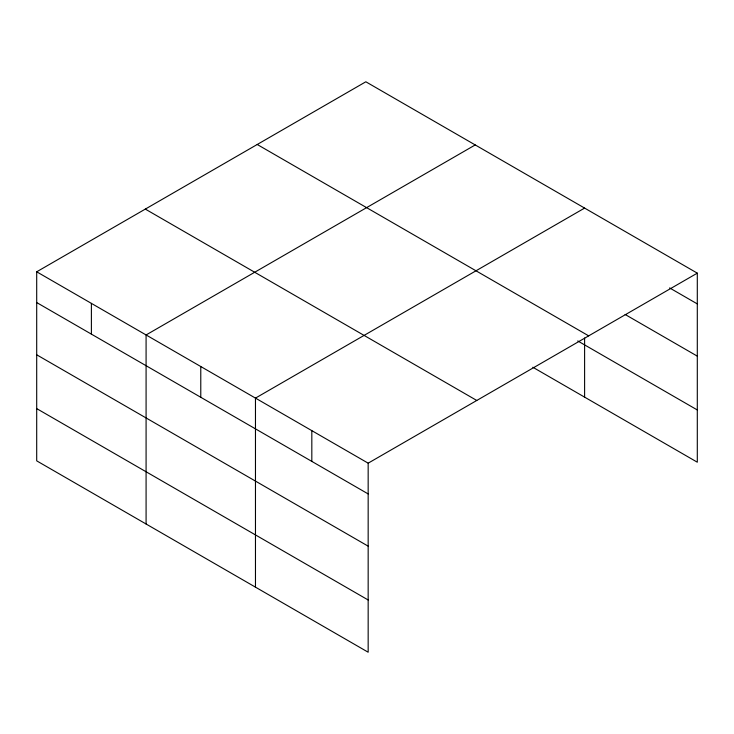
<?xml version="1.0" encoding="UTF-8"?>
<svg xmlns="http://www.w3.org/2000/svg" width="734" height="734" viewBox="0 0 734 734"><rect width="100%" height="100%" fill="white"/><g stroke="black" fill="none" stroke-linecap="round" stroke-linejoin="round"><path stroke-width="1.1" d="M368.165 546.16L368.165 463.172L36.7 271.8L36.7 460.851L368.165 652.214L368.165 546.16L36.7 354.797M532.838 367.248L697.3 462.2L697.3 273.149L365.835 81.786L36.7 271.8M475.219 144.937L146.084 334.961L146.084 524.003M584.603 208.089L255.469 398.112L255.469 587.154M368.165 463.172L697.3 273.149M669.619 287.921L697.3 303.904M625.129 314.473L697.3 356.137M257.221 144.488L588.686 335.86M577.768 340.943L697.3 409.957M145.314 209.098L476.779 400.47M36.7 302.555L368.165 493.927M36.7 408.609L368.165 599.981M584.603 338.025L584.603 397.131M311.822 430.647L311.822 461.392M200.777 366.532L200.777 397.287M91.392 303.381L91.392 334.135"/></g></svg>
